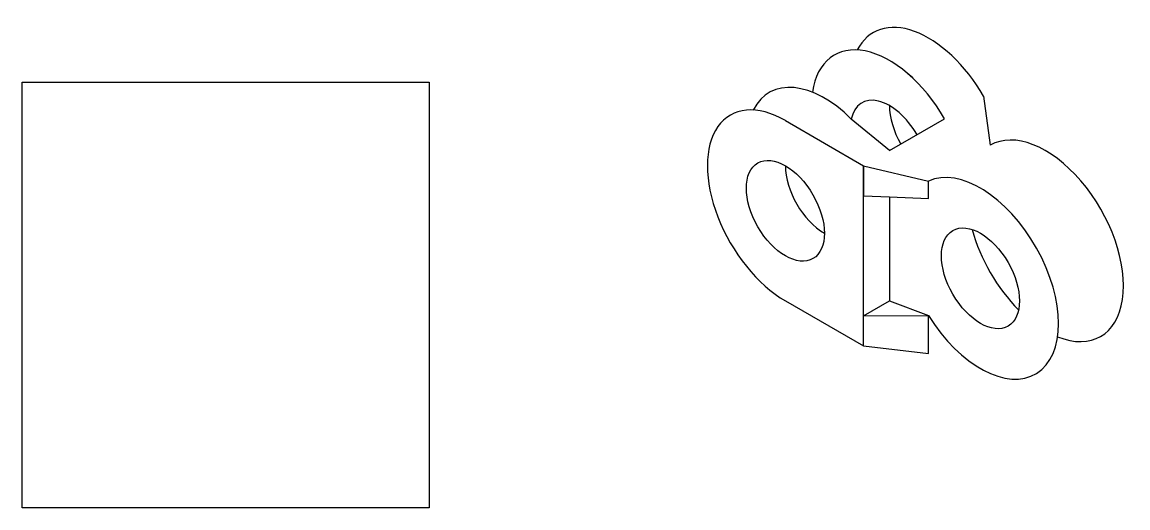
# Model space of a CAD drawing. Header units: metres. Extents: x 232 to 601, y 39 to 200.
import ezdxf

# ---------------------------------------------------------------- set-up
doc = ezdxf.new("R2010")
doc.units = ezdxf.units.M
doc.header["$MEASUREMENT"] = 0
picture_1 = doc.add_image_def('image1.png', size_in_pixel=(416, 435))

msp = doc.modelspace()

# ---------------------------------------------------------------- linework, layer by layer
for p, q in [((528.97, 181.89), (527.09, 183.48)), ((552.58, 175.74), (554.79, 159.44)), ((486.58, 167.64), (512.56, 152.64)), ((521.22, 157.64), (508.52, 168.13)), ((521.22, 157.64), (539.59, 168.24)), ((512.56, 92.64), (512.56, 152.64)), ((512.56, 152.64), (512.56, 142.64)), ((512.56, 152.64), (534.21, 147.5)), ((534.21, 141.72), (534.21, 147.5)), ((512.56, 142.64), (521.22, 142.27)), ((521.22, 142.27), (521.22, 107.64)), ((521.22, 142.27), (534.21, 141.72)), ((486.58, 107.64), (512.56, 92.64)), ((512.56, 102.64), (521.22, 107.64)), ((521.22, 107.64), (534.21, 102.78)), ((512.56, 102.64), (534.21, 102.78)), ((512.56, 92.64), (512.56, 102.64)), ((534.21, 90.14), (534.21, 102.78)), ((512.56, 92.64), (534.21, 90.14))]:
    msp.add_line(p, q)
for centre, major_axis, start_param, end_param in [((534.21, 165.14), (18.37, -31.82), 7.853982, 9.786145), ((521.22, 157.64), (18.37, -31.82), 7.853982, 10.054915), ((499.57, 145.14), (18.37, -31.82), 2.004409, 3.50296), ((534.21, 165.14), (9.19, -15.91), 9.055082, 9.063411), ((486.58, 137.64), (18.37, -31.82), 2.356194, 5.497787), ((521.22, 157.64), (9.19, -15.91), 7.853982, 9.99773), ((534.21, 165.14), (9.19, -15.91), 3.926991, 4.712389), ((573.18, 127.64), (18.37, -31.82), 5.653048, 9.426158), ((499.57, 145.14), (9.19, -15.91), 3.926991, 5.497787), ((551.53, 115.14), (18.37, -31.82), 4.768059, 9.369107), ((573.18, 127.64), (18.37, -31.82), 4.278776, 5.146002)]:
    msp.add_ellipse(centre, major_axis=major_axis, ratio=0.57735, start_param=start_param, end_param=end_param)
for centre in [(486.58, 137.64), (551.53, 115.14)]:
    msp.add_ellipse(centre, major_axis=(9.19, -15.91), ratio=0.57735)

# ---------------------------------------------------------------- pictures from other files: only their frames are drawn
image = msp.add_image(picture_1, insert=(232.45, 38.75), size_in_units=(135.54, 141.73))
image.dxf.flags = 7

doc.saveas('drawing.dxf')
